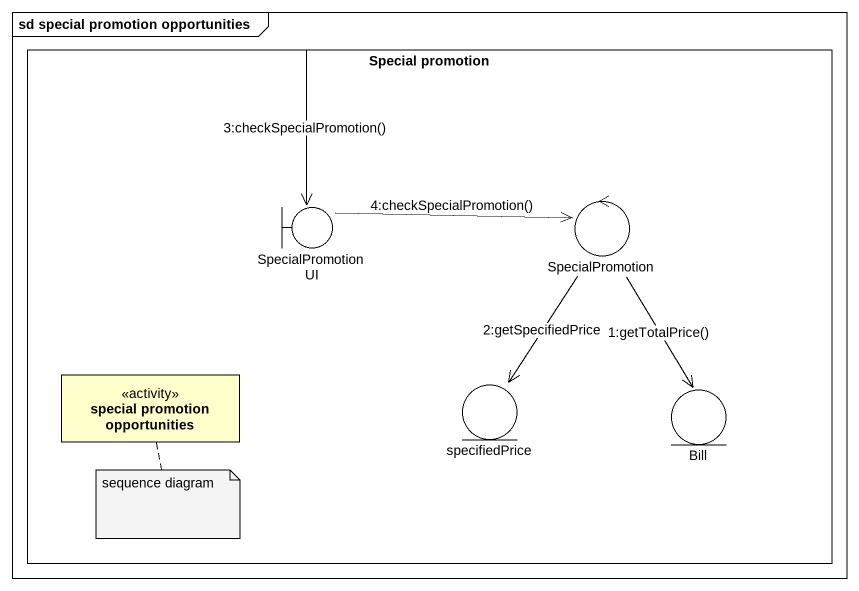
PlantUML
@startuml
mainframe sd special promotion opportunities
allowmixing
hide circle
hide empty members
rectangle "Special promotion" as Special_promotion {
  boundary SpecialPromotionUI
  control SpecialPromotion
  class "special promotion opportunities" as special_promotion <<activity>>
  entity specifiedPrice
  entity Bill
}
SpecialPromotionUI <-right- Special_promotion : 3:checkSpecialPromotion()
SpecialPromotionUI -right-> SpecialPromotion : 4:checkSpecialPromotion()
SpecialPromotion --> specifiedPrice : 2:getSpecifiedPrice
SpecialPromotion --> Bill : 1:getTotalPrice()
note bottom of special_promotion : sequence diagram
@enduml
